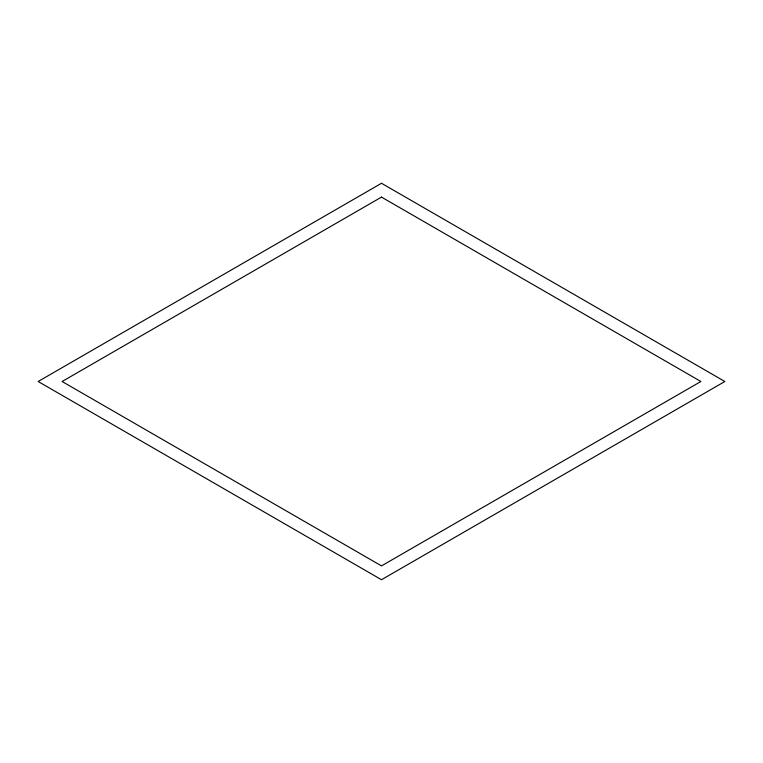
<?xml version="1.0" encoding="UTF-8"?>
<svg xmlns="http://www.w3.org/2000/svg" width="763" height="763" viewBox="0 0 763 763"><rect width="100%" height="100%" fill="white"/><g stroke="black" fill="none" stroke-linecap="round" stroke-linejoin="round"><path stroke-width="1.14" d="M381.5 183.273L38.15 381.5L381.5 579.727L724.85 381.5L381.5 183.273M381.5 197.102L62.108 381.5L381.5 565.898L700.892 381.5L381.5 197.102"/></g></svg>
